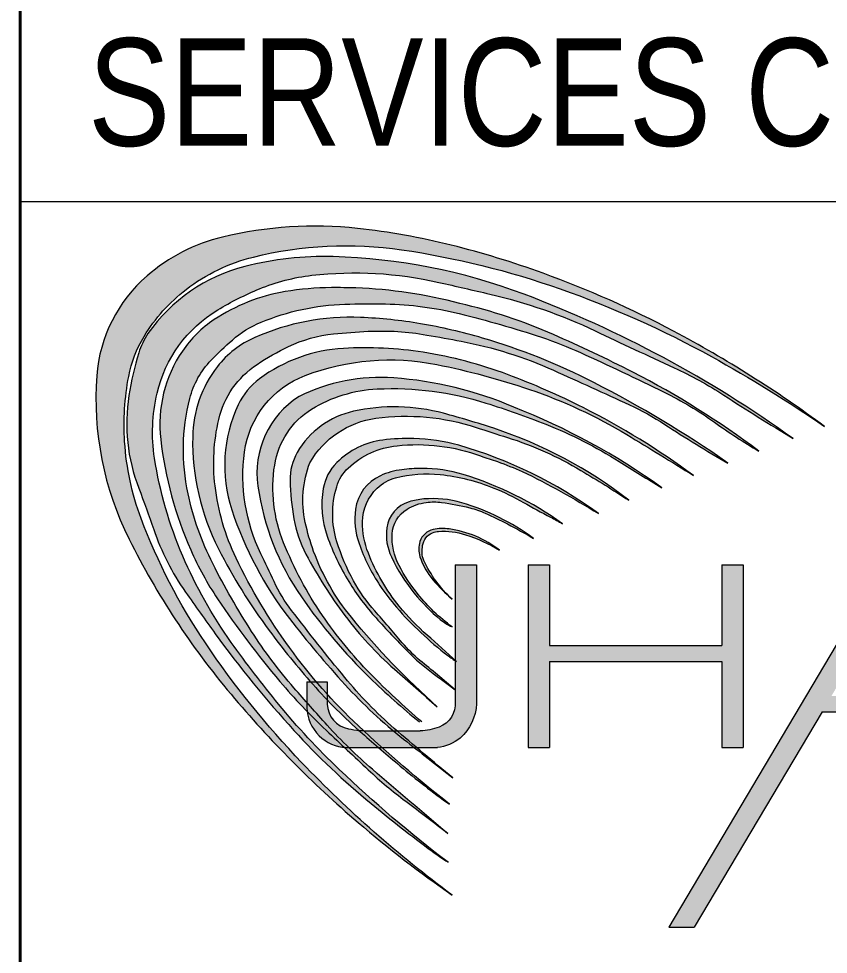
# Model space of a CAD drawing. Header units: millimetres. Extents: x 1112055 to 3390982, y -148532 to 766891.
# Drawn here: x 2939426 to 2943560, y 239120 to 243896 of the extents above; entities that cross this region are included whole.
import ezdxf

# ---------------------------------------------------------------- set-up
doc = ezdxf.new("R2010")
doc.units = ezdxf.units.MM
doc.layers.add('B TITLE BLOCK', color=250, linetype='Continuous', lineweight=0)
doc.layers.add('P_TITLE BLOCK TEXT', color=7, linetype='Continuous', lineweight=9)
doc.layers.add('FORMAT TEXT', color=7, linetype='Continuous')
doc.styles.add('SWINC', font='swissc.ttf')

msp = doc.modelspace()

# ---------------------------------------------------------------- hatches: boundary and pattern name
at = {"layer": 'P_TITLE BLOCK TEXT', "lineweight": 0}
h = msp.add_hatch(color=132, dxfattribs=at)
edge = h.paths.add_edge_path()
edge.add_arc((2939941.17889978, 236965.2376814213), 6038.818320566845, 53.40738024925654, 62.0681496514138)
edge.add_arc((2940314.009603541, 237668.4467933707), 5242.887551725973, 62.06814965141142, 70.03317482809514)
edge.add_arc((2940486.694353498, 238143.7503517843), 4737.186557550549, 70.03317482809733, 75.97859343030372)
edge.add_arc((2940770.707892898, 239281.0560891751), 3564.954485452876, 75.97859343029008, 83.79600611429903)
edge.add_arc((2940937.559080827, 240815.9508656365), 2021.017539290161, 83.79600611434186, 103.4628344697704)
edge.add_arc((2940679.860100497, 241892.4200052732), 914.1324625788377, 103.4628344698401, 130.8945988032183)
edge.add_arc((2940571.236145743, 242017.8428176737), 748.2106574476162, 130.8945988031948, 175.7468558291771)
edge.add_arc((2941419.264737492, 241954.7766136687), 1598.581069979638, 175.7468558291922, 206.5994891066153)
edge.add_arc((2943610.504294181, 243052.0432071935), 4049.198292656896, 206.5994891066217, 220.0351460704719)
edge.add_arc((2944809.621973461, 244059.4765081841), 5615.341665620888, 220.0351460704714, 229.4516176688144)
edge.add_arc((2945078.655440559, 244373.9361393214), 6029.182052779424, 229.451617668814, 235.2209120167647)
edge.add_arc((2945227.292103726, 244266.8222307654), 6028.771287277111, 223.7505103508512, 233.4797225032687, ccw=False)
edge.add_arc((2944213.480828865, 243296.2917632017), 4625.296068579205, 214.0067101927382, 223.7505103507844, ccw=False)
edge.add_arc((2942919.583268648, 242423.3263442136), 3064.45029813478, 200.618478927591, 214.0067101927416, ccw=False)
edge.add_arc((2941318.217276269, 241820.8229302089), 1353.490507432949, 183.5449206794399, 200.6184789276077, ccw=False)
edge.add_arc((2941314.06260214, 241820.5655498018), 1349.327868621514, 169.3544634026405, 183.544920679444, ccw=False)
edge.add_arc((2940586.700288238, 241957.2861233523), 609.2275707444999, 148.6346277784446, 169.3544634026292, ccw=False)
edge.add_arc((2940816.635671843, 241817.1236386409), 878.5151544794041, 127.55366604198929, 148.6346277784839, ccw=False)
edge.add_arc((2940848.876774834, 241775.1876036461), 931.4124110708826, 103.94398023849391, 127.5536660419587, ccw=False)
edge.add_arc((2941097.148250023, 240775.2611916263), 1961.699533587051, 81.67138494386262, 103.94398023849402, ccw=False)
edge.add_arc((2940752.785966217, 238422.9684743774), 4339.064968287168, 70.63499127281648, 81.6713849438512, ccw=False)
edge.add_arc((2940503.021715918, 237712.3395270203), 5092.308409381179, 61.11113101054468, 70.63499127282569, ccw=False)
edge.add_arc((2939641.167680787, 236150.3765077956), 6876.270530989688, 55.44823906343129, 61.11113101054468, ccw=False)
h = msp.add_hatch(color=132, dxfattribs=at)
edge = h.paths.add_edge_path()
edge.add_arc((2939906.056573201, 236926.983575479), 5945.71254425384, 54.2476176802851, 69.31180215863021)
edge.add_arc((2940947.979952734, 239686.0724679409), 2996.445542883737, 69.31180215862965, 88.41161020678683)
edge.add_arc((2940985.646941023, 241044.4333414764), 1637.562521882748, 88.41161020676745, 104.2991623419269)
edge.add_arc((2940794.119635727, 241795.8707943921), 862.1007534376408, 104.2991623419654, 145.1882889090278)
edge.add_arc((2940451.812800166, 242051.1312173149), 435.5625221702447, 147.0513518631074, 161.3344706506107)
edge.add_arc((2941621.207561549, 241712.8072194551), 1652.602466199241, 163.1975336048323, 170.9660011900473)
edge.add_arc((2940892.955570132, 241828.5940239866), 915.2032886066266, 170.9660011900564, 201.0952379920795)
edge.add_arc((2934824.190852044, 239487.4320860618), 5589.483054560221, 18.79786891564919, 21.095237992079774, ccw=False)
edge.add_arc((2941312.879601678, 241696.0926087394), 1264.80487299786, 198.7978689156399, 215.0918986736642)
edge.add_arc((2955753.283790694, 251841.928624192), 18913.12665141608, 215.091898673657, 215.8857887100312)
edge.add_arc((2944930.877453967, 244011.9031301917), 5555.215955733475, 215.8857887100293, 222.4444580678752)
edge.add_arc((2943641.246881957, 242832.4722563619), 3807.587792086563, 222.4444580678767, 230.6113169813288)
edge.add_arc((2946528.880161458, 246349.3505862029), 8358.066793659933, 230.6113169813333, 233.3279145232602)
edge.add_arc((2942447.881606022, 240868.7004156994), 1524.906799863212, 233.3279145232798, 237.0330179159947)
edge.add_arc((2945699.959340343, 244932.9778986025), 6724.300380922574, 226.3963206097441, 232.6248069097905, ccw=False)
edge.add_arc((2943629.5085398, 242759.0699283737), 3722.194056935993, 219.3977118789363, 226.3963206098, ccw=False)
edge.add_arc((2945234.84392288, 244077.5999168692), 5799.601822105465, 215.4741100902663, 219.3977118789326, ccw=False)
edge.add_arc((2942447.804038773, 242091.5231866854), 2377.30842530499, 203.2559197460705, 215.4741100902668, ccw=False)
edge.add_arc((2942164.416226934, 241969.7354887576), 2068.859247535005, 188.8184660672459, 203.2559197460735, ccw=False)
edge.add_arc((2940977.517733155, 241785.60217714), 867.7626190382475, 166.8091135261298, 188.8184660672526, ccw=False)
edge.add_arc((2940792.638194978, 241828.9342576077), 677.8728804167072, 121.10774220170279, 166.8091135260987, ccw=False)
edge.add_arc((2941260.15115235, 241054.1658950808), 1582.767559845583, 112.47187289562561, 121.1077422017342, ccw=False)
edge.add_arc((2941035.6148715, 241596.9980013322), 995.3297018820507, 96.52507807220599, 112.47187289556089, ccw=False)
edge.add_arc((2941141.632075458, 240670.1041026427), 1928.266970381582, 77.10621375623327, 96.52507807220991, ccw=False)
edge.add_arc((2916566.605389109, 133316.4036548735), 112058.8664260465, 76.96954675787379, 77.10621375622361, ccw=False)
edge.add_arc((2941238.670258926, 239924.3091088719), 2633.292220426026, 64.59019371594343, 76.96954675787202, ccw=False)
edge.add_arc((2958475.784991331, 276209.5594134882), 37538.05968573023, 244.5901937159459, 245.2703384407893)
edge.add_arc((2941917.225728742, 240257.7071441947), 2043.774107647713, 57.15566881065138, 65.27033844078812, ccw=False)
edge.add_arc((2952140.976975036, 256094.9393613855), 16806.77001837458, 237.1556688106471, 238.5822244072819)
h = msp.add_hatch(color=132, dxfattribs=at)
edge = h.paths.add_edge_path()
edge.add_arc((2940550.226173063, 238161.8910116776), 4414.172975186326, 53.01612924513907, 62.88470590878737)
edge.add_arc((2939139.410597743, 235406.729410485), 7509.543072012089, 62.88470590886816, 66.31099627690497)
edge.add_arc((2941061.593913398, 239787.8696076596), 2725.279479124655, 66.3109962769126, 76.91710299819529)
edge.add_arc((2941060.560374724, 240109.0436378001), 2413.801563220216, 75.16724703513732, 87.92433128887195)
edge.add_arc((2941045.250265107, 239686.6154943777), 2836.507058572818, 87.92433128887625, 90.4479325667398)
edge.add_arc((2941034.896314839, 241010.9790467756), 1512.10303291298, 90.44793256672983, 99.46315152081426)
edge.add_arc((2940939.176234953, 241585.2482680292), 929.9110781543411, 99.46315152082387, 123.6125298632264)
edge.add_arc((2940753.552819812, 241864.5014578674), 594.592727517248, 123.6125298633259, 145.7118384992391)
edge.add_arc((2940810.700973088, 241825.5349310611), 663.7613738361587, 145.7118384992236, 186.6728121483978)
edge.add_arc((2942118.387765422, 241978.5237750403), 1980.366984208918, 186.6728121483791, 203.6550427976627)
edge.add_arc((2941758.488442191, 241820.8757129424), 1587.454227547668, 203.6550427976923, 213.9289290409051)
edge.add_arc((2944492.884824113, 243660.3185358761), 4882.97747466837, 213.9289290409092, 220.1424188926599)
edge.add_arc((2943012.601065005, 242411.9296523414), 2946.559438195988, 220.1424188926513, 226.8152722522562)
edge.add_arc((2708373.802914298, -7586.516729728261), 339915.787271188, 46.765628140033584, 46.81527225225312, ccw=False)
edge.add_arc((2942687.96676212, 241632.9497322766), 2156.529415370682, 226.7656281400099, 233.4091527490855)
edge.add_arc((2936309.876103647, 233041.9766050892), 8543.230381919586, 51.600048978642576, 53.40915274908298, ccw=False)
edge.add_arc((2968091.162682761, 271221.8487808537), 41136.21919746596, 229.2381174641753, 229.9402789040417, ccw=False)
edge.add_arc((2942983.557203481, 242095.2556937645), 2681.69699572938, 222.3327286225281, 229.2381174643252, ccw=False)
edge.add_arc((2948886.717707694, 247472.8856214067), 10667.07160040828, 220.9611253449949, 222.3327286225244, ccw=False)
edge.add_arc((2942736.966693691, 242134.3098821298), 2523.372903979711, 212.7878394635985, 220.9611253449951, ccw=False)
edge.add_arc((2943853.697691442, 242853.6584903751), 3851.736762852996, 206.850766810503, 212.7878394635868, ccw=False)
edge.add_arc((2941736.73295218, 241781.9472487515), 1478.95259804265, 192.1376993457818, 206.8507668105013, ccw=False)
edge.add_arc((2941330.736505351, 241694.6296987523), 1063.672608912394, 165.7026492173347, 192.1376993458031, ccw=False)
edge.add_arc((2940722.025553647, 241849.7582011093), 435.505533238029, 135.9985851138248, 165.7026492173167, ccw=False)
edge.add_arc((2941700.499958603, 240904.8097546579), 1795.777464733103, 131.2171625217524, 135.9985851138139, ccw=False)
edge.add_arc((2940863.984974044, 241859.7757962829), 526.2431169903215, 112.38740906023759, 131.2171625217943, ccw=False)
edge.add_arc((2941131.804257972, 241209.5920012103), 1229.425978161584, 91.89429604947628, 112.3874090602394, ccw=False)
edge.add_arc((2941220.829332191, 238517.878431607), 3922.61134212108, 88.85882096967981, 91.89429604946503, ccw=False)
edge.add_arc((2941264.59213631, 240714.8101436114), 1725.243796574891, 76.2436254144655, 88.85882096968021, ccw=False)
edge.add_arc((2940385.610817505, 237124.4402101264), 5421.64264113429, 71.62296314053287, 76.2436254144809, ccw=False)
edge.add_arc((2941455.827928782, 240345.9417152034), 2027.023868355074, 65.54379506612702, 71.6229631405576, ccw=False)
edge.add_arc((2935741.904560049, 227782.4414926968), 15828.85193946669, 63.836610020779176, 65.5437950661219, ccw=False)
edge.add_arc((2941909.753105083, 240337.4091475894), 1840.658042824831, 54.4964708751898, 63.836610020787816, ccw=False)
edge.add_arc((2944841.063892398, 244446.4199282782), 3206.772246694612, 234.4964708751697, 239.3390621587293)
h = msp.add_hatch(color=132, dxfattribs=at)
edge = h.paths.add_edge_path()
edge.add_arc((2939564.806809274, 236601.0774185069), 6115.091413447024, 55.28720005186749, 62.77266649209182)
edge.add_arc((2940888.021517769, 239172.7563471691), 3222.959038038507, 62.77266649213836, 73.66009049672854)
edge.add_arc((2941006.34945526, 239576.3625149227), 2802.364887536428, 73.66009049673579, 80.30206210326111)
edge.add_arc((2941076.502655266, 239986.8645962512), 2385.911492487743, 80.30206210323966, 87.71879765213814)
edge.add_arc((2941122.909013443, 241151.8131454069), 1220.038998489239, 87.71879765216582, 113.7335407099702)
edge.add_arc((2940830.704094479, 241816.41717988), 494.0347028317402, 113.7335407100065, 142.1411216385891)
edge.add_arc((2940914.119571771, 241751.5760985494), 599.6874722359335, 142.1411216386342, 179.0839824051898)
edge.add_arc((2941532.851432261, 241741.683265791), 1218.498415354188, 179.0839824051938, 206.9126001334979)
edge.add_arc((2943018.372275739, 242495.7418196895), 2884.444536672008, 206.9126001335145, 216.6660081225268)
edge.add_arc((2944133.011410796, 243325.5399983771), 4274.043550310446, 216.6660081225266, 221.417553327227)
edge.add_arc((2942964.210577318, 242294.4668866958), 2715.452151023366, 221.4175533272258, 228.8969356126037)
edge.add_arc((2951427.968977047, 251995.6078531526), 15589.74212367209, 228.8969356125969, 229.8411236474203)
edge.add_arc((2943846.594332524, 243011.1902182832), 3834.020038729528, 229.8411236474263, 234.6107852575567)
edge.add_arc((2945864.68253965, 245283.9473879345), 6863.476180973379, 226.7327607072952, 231.8632390979756, ccw=False)
edge.add_arc((2943111.105143688, 242358.5725859156), 2846.013523038951, 216.0121058594848, 226.7327607073664, ccw=False)
edge.add_arc((2943193.160849029, 242418.2160386335), 2947.455527311834, 205.6454571080753, 216.0121058594758, ccw=False)
edge.add_arc((2941592.10025178, 241649.5539020834), 1171.438490161112, 186.8155097429088, 205.645457108099, ccw=False)
edge.add_arc((2941401.022087714, 241626.7167492222), 979.0004473171089, 166.8301474618917, 186.8155097428876, ccw=False)
edge.add_arc((2940900.086973419, 241743.9319754096), 464.5343182366519, 123.5863709554603, 166.8301474618821, ccw=False)
edge.add_arc((2941372.56621264, 241032.4264247926), 1318.628446548626, 115.55857844038471, 123.58637095542119, ccw=False)
edge.add_arc((2941105.728930605, 241590.3936185242), 700.1387341347156, 95.85490133410082, 115.5585784404, ccw=False)
edge.add_arc((2941363.93968256, 239072.3571821301), 3231.379593368979, 92.71483869403693, 95.85490133412202, ccw=False)
edge.add_arc((2941275.388341108, 240939.8053622365), 1361.833112148122, 80.06109503446191, 92.71483869400879, ccw=False)
edge.add_arc((2939235.601407059, 229299.0279767207), 13179.97293512776, 79.28571113577169, 80.06109503447527, ccw=False)
edge.add_arc((2941295.135187993, 240183.9224998592), 2101.949276794022, 65.80530353127068, 79.28571113577902, ccw=False)
edge.add_arc((2924886.926286004, 203664.9615013122), 42137.73116980973, 65.22654519456472, 65.80530353127011, ccw=False)
edge.add_arc((2941953.665226783, 240645.7554617136), 1408.715713820771, 56.830568463177826, 65.22654519455148, ccw=False)
edge.add_arc((2946111.909488492, 247007.6241245888), 6191.571663886253, 236.8305684631822, 240.330725506728)
h = msp.add_hatch(color=132, dxfattribs=at)
edge = h.paths.add_edge_path()
edge.add_arc((2940567.072018815, 238454.9607401803), 3869.492984916851, 53.45077465836719, 63.24895756192475)
edge.add_arc((2940567.072018665, 238454.9607399035), 3869.49298524187, 63.2489575619261, 69.50129580793795)
edge.add_arc((2941145.30869093, 240001.6316070075), 2218.266646925709, 69.50129580792726, 81.02466550397372)
edge.add_arc((2941193.152606703, 240304.5501419751), 1911.593076024197, 81.02466550397422, 93.2335313960914)
edge.add_arc((2941130.249782905, 241417.9579788692), 796.4097832292291, 93.2335313960758, 126.5489646332127)
edge.add_arc((2940865.728094372, 241774.8003417352), 352.2159115420988, 126.5489646331633, 154.7327908248728)
edge.add_arc((2941202.902877032, 241615.6545734532), 725.062005304673, 154.7327908248382, 198.2173147103059)
edge.add_arc((2942276.467117023, 241968.9840717536), 1855.275220481804, 198.2173147102916, 217.7196306197692)
edge.add_arc((2945117.476801701, 244166.321136524), 5446.8801827076, 217.7196306197803, 222.362929059176)
edge.add_arc((2942939.01906082, 242179.699048739), 2498.601795490842, 222.3629290591737, 231.7364027694798)
edge.add_arc((3002976.958898253, 318300.299752055), 99446.526329008, 231.736402769479, 231.9209567121596)
edge.add_arc((2952681.942892799, 253386.9567976595), 17335.6562169401, 229.1543371190406, 230.450308938883, ccw=False)
edge.add_arc((2942722.011212244, 241866.8391121576), 2106.954677765277, 219.2765559648456, 229.154337119022, ccw=False)
edge.add_arc((2952481.290586078, 249848.0505057065), 14714.22516764535, 217.5748957151374, 219.2765559648441, ccw=False)
edge.add_arc((2941426.114793493, 241342.1329725909), 765.4780954196185, 204.6714784584438, 217.5748957151642, ccw=False)
edge.add_arc((2934584.716259092, 238199.5663585608), 6763.164466838911, 24.67147845843844, 26.00574068750213)
edge.add_arc((2941479.745571538, 241563.352074141), 908.6334684562382, 172.4000021791171, 206.0057406875507, ccw=False)
edge.add_arc((2941062.10459638, 241619.0772615859), 487.2912314897691, 110.8295050099652, 172.4000021790985, ccw=False)
edge.add_arc((2941321.740957073, 240936.6385619935), 1217.451226621792, 78.67766828733892, 110.82950500993431, ccw=False)
edge.add_arc((2940816.121595987, 238411.3835975208), 3792.827621238118, 71.27996263670212, 78.67766828736171, ccw=False)
edge.add_arc((2941213.653844293, 239584.4909575265), 2554.194194212751, 58.949448242058224, 71.27996263670929, ccw=False)
edge.add_arc((2931386.603548851, 223262.1705885184), 21606.46596786524, 57.89011606814921, 58.949448242060384, ccw=False)
h = msp.add_hatch(color=132, dxfattribs=at)
edge = h.paths.add_edge_path()
edge.add_line((2941472.311211355, 240305.913191251), (2941484.220730496, 240305.913191251))
edge.add_arc((2944271.841768227, 243543.0989744024), 4272.025613768601, 224.4152357702997, 229.2674421493888, ccw=False)
edge.add_arc((2942781.966799157, 242083.3293042017), 2186.203254721061, 214.3545270102498, 224.4152357703427, ccw=False)
edge.add_arc((2942578.262357805, 241944.0873006614), 1939.456755309875, 201.8986111304287, 214.3545270102007, ccw=False)
edge.add_arc((2941479.018663336, 241502.2251205787), 754.7294086141636, 171.2118722929999, 201.8986111306242, ccw=False)
edge.add_arc((2941136.485605404, 241555.1793644316), 408.1272624547443, 121.7041869898672, 171.2118722928179, ccw=False)
edge.add_arc((2941289.365822579, 241307.6856536998), 699.0318819729586, 92.64938196632738, 121.70418698979799, ccw=False)
edge.add_arc((2941331.188277686, 240403.8740915571), 1603.810560772421, 72.56091565514868, 92.64938196649479, ccw=False)
edge.add_arc((2940494.702352225, 237741.0112407845), 4394.965745548189, 68.33645517903068, 72.56091565516522, ccw=False)
edge.add_arc((2941268.259838951, 239688.4812806321), 2299.487103006025, 57.8511842606743, 68.33645517893439, ccw=False)
edge.add_arc((2949593.24817824, 252934.5661828783), 13345.45444649002, 237.8511842608811, 238.9481287370366)
edge.add_arc((2940674.09187548, 238667.0888563027), 3489.515379781485, 54.31799968908267, 68.47983176014873)
edge.add_arc((2941203.01655945, 240156.0605069005), 1911.084587936116, 66.85630585585459, 85.85399925657705)
edge.add_arc((2941273.230899335, 241124.6954538061), 939.9081292473481, 85.85399925656839, 116.2518230928242)
edge.add_arc((2941108.747083353, 241575.368688121), 465.8552116960024, 122.6386322867573, 188.098723482117)
edge.add_arc((2941952.032741153, 241695.3668416366), 1317.635850993865, 188.0987234821896, 214.7424679282348)
edge.add_arc((2943188.406811496, 242552.8293224456), 2822.249671154209, 214.7424679281981, 225.7640883251236)
edge.add_arc((2943842.046736578, 243224.139642146), 3759.214290018042, 225.7640883252606, 230.9217965040534)
h = msp.add_hatch(color=132, dxfattribs=at)
edge = h.paths.add_edge_path()
edge.add_arc((2941138.960266687, 239636.9467465269), 2282.205641918419, 52.08510123108974, 71.80500871354687)
edge.add_arc((2940327.298782625, 237167.5367845607), 4881.586322960243, 71.80500871358544, 74.93710661869103)
edge.add_arc((2941344.255440074, 240946.2741826065), 968.3961708541735, 74.93710661871833, 102.4675891183596)
edge.add_arc((2941230.350901135, 241461.4432948626), 440.7850847153088, 102.4675891185658, 150.0258364487049)
edge.add_arc((2941085.795515431, 241544.8154956567), 273.9103310742564, 150.0258364487397, 181.2845138723808)
edge.add_arc((2942144.57092179, 241568.5561552177), 1332.951869468089, 181.2845138723716, 189.7474603923822)
edge.add_arc((2941421.867489015, 241444.4059722263), 599.6623497884266, 189.7474603924182, 208.0002640887293)
edge.add_arc((2943023.119200972, 242295.816077063), 2413.196526931497, 208.0002640887394, 216.8454368057416)
edge.add_arc((2942541.912012839, 241935.2315801562), 1811.880023462418, 216.8454368057612, 228.6207560839309)
edge.add_arc((2980025.108580247, 284482.6341289403), 58515.24402032363, 228.6207560839333, 228.9060257595737)
edge.add_arc((2944295.955801557, 243449.7072448604), 4107.103965589062, 219.4514480692673, 228.2904279772971, ccw=False)
edge.add_arc((2942012.109411813, 241570.2977117971), 1149.379413687675, 200.0239070842875, 219.4514480692674, ccw=False)
edge.add_arc((2942007.526775684, 241568.6276028825), 1144.501933024352, 192.3194102271632, 200.0239070842779, ccw=False)
edge.add_arc((2941405.232654964, 241437.0924910521), 528.0121167957358, 158.6643999725142, 192.3194102271416, ccw=False)
edge.add_arc((2941311.705466344, 241401.8621616469), 458.6101314097943, 97.73922979287909, 150.2835099229018, ccw=False)
edge.add_arc((2941404.037872224, 240722.460715379), 1144.256978084755, 71.77680479684818, 97.73922979254507, ccw=False)
edge.add_arc((2945560.140696178, 253346.0931923721), 12145.93818968777, 251.7768047968466, 252.5678241103893)
edge.add_arc((2941393.97509065, 240077.9585436416), 1760.906632537805, 59.16484183461091, 72.5678241104132, ccw=False)
edge.add_arc((2938411.348674645, 235081.5295580958), 7579.872429387149, 56.984581297396005, 59.1648418346054, ccw=False)
h = msp.add_hatch(color=132, dxfattribs=at)
edge = h.paths.add_edge_path()
edge.add_arc((2941052.872046034, 239547.7764408906), 2257.333312194567, 53.79917193803367, 74.05763102097484)
edge.add_arc((2941423.931925415, 240846.7458065316), 906.405169404246, 74.05763102096061, 88.70665562104325)
edge.add_arc((2941419.873678212, 240666.9940354223), 1086.202746096438, 88.7066556210017, 97.13749609269026)
edge.add_arc((2941334.999698514, 241344.7863325888), 403.117106866123, 97.13749609277887, 135.0369673459108)
edge.add_arc((2941224.69058843, 241454.9531911559), 247.217021892065, 135.0369673458476, 170.1898613316003)
edge.add_arc((2941457.417676813, 241414.7118310863), 483.3975984188643, 170.189861331617, 199.4159961850984)
edge.add_arc((2942150.730987757, 241659.083578688), 1218.517247294408, 199.4159961850982, 211.5021791769279)
edge.add_arc((2942183.858049156, 241679.3856011542), 1257.370488004856, 211.5021791769041, 222.0730402201933)
edge.add_arc((2945132.023360807, 244340.7386492264), 5229.080290003461, 222.0730402201982, 224.6311614513885)
edge.add_arc((2942205.579436195, 241451.731897754), 1116.85047467536, 224.6311614513955, 233.5458073493833)
edge.add_arc((2975971.764093551, 287160.4931145223), 57945.06598676097, 233.5458073493828, 233.683967900971)
edge.add_arc((2922477.153291523, 217678.7257586113), 29786.49175991069, 49.92232914479878, 50.37208949815131)
edge.add_arc((2941921.740539835, 241159.8954014135), 700.510405798529, 219.9746739940177, 230.3720894981636, ccw=False)
edge.add_arc((2936064.793037098, 236249.7429918559), 6942.357559492284, 39.97467399401768, 41.74776493043264)
edge.add_arc((2941864.068619074, 241425.3879185382), 830.601830774161, 208.7369917656637, 221.747764930419, ccw=False)
edge.add_arc((2942089.545666196, 241549.0222715468), 1087.750332661944, 197.3262203634013, 208.7369917656527, ccw=False)
edge.add_arc((2941509.474408221, 241368.0589410409), 480.1070233759743, 163.1950476221341, 197.3262203633355, ccw=False)
edge.add_arc((2941257.613061956, 241444.1241194521), 217.0099897446691, 133.2193021889104, 163.1950476221215, ccw=False)
edge.add_arc((2941402.768859925, 241289.6532118123), 428.9804286904618, 96.02578422550772, 133.2193021889977, ccw=False)
edge.add_arc((2941457.818078413, 240768.152541268), 953.3785273152646, 69.94961683805201, 96.02578422542211, ccw=False)
edge.add_arc((2942233.874254003, 242894.5296049356), 1310.190027996884, 249.9496168381207, 253.9176478194711)
edge.add_arc((2940530.150953992, 238140.1386958877), 3743.799098109684, 66.92861449591959, 69.01444899371432, ccw=False)
edge.add_arc((2940082.169803916, 237664.7420722487), 4362.576241277921, 58.122120913410924, 63.96105235790202, ccw=False)
h = msp.add_hatch(color=132, dxfattribs=at)
edge = h.paths.add_edge_path()
edge.add_arc((2941177.176634949, 239883.7600943993), 1763.177941954937, 54.4041538080154, 72.89465886731338)
edge.add_arc((2941488.387900131, 240895.0326772825), 705.1020049509874, 72.89465886732431, 90.33272499459642)
edge.add_arc((2941489.34509179, 240730.2045871759), 869.9328743553107, 90.33272499458998, 97.06888331376051)
edge.add_arc((2941428.717607233, 241219.1157767994), 377.2769668134562, 97.06888331377132, 114.3860548473256)
edge.add_arc((2941363.591096353, 241362.7793065963), 219.5408827670413, 114.3860548471842, 172.3731700212548)
edge.add_arc((2941519.888977644, 241341.8502191881), 377.2337944523421, 172.3731700214184, 199.342893567236)
edge.add_arc((2942078.437485921, 241537.9206768401), 969.1966821898288, 199.3428935671747, 213.5415274181741)
edge.add_arc((2942163.043528174, 241594.0084231164), 1070.70538955182, 213.5415274181714, 220.9844170734612)
edge.add_arc((2942718.958542507, 242076.9925898361), 1807.125927339986, 220.9844170734592, 232.4085544282522)
edge.add_arc((2941875.251158734, 240981.0777853744), 424.0599823786922, 232.4085544282253, 239.7843643084451)
edge.add_arc((2936073.517050999, 234524.2939557335), 8265.686448260483, 47.4613780496294, 48.86303749327236)
edge.add_arc((2942285.55589768, 241636.0210778548), 1177.093295662573, 218.9083538298748, 228.8630374935119, ccw=False)
edge.add_arc((2942188.142472132, 241557.3948991512), 1051.907627726345, 201.7874292417015, 218.9083538298423, ccw=False)
edge.add_arc((2941597.879976097, 241321.4569532303), 416.2374864148537, 179.134063096718, 201.787429241731, ccw=False)
edge.add_arc((2941423.482407412, 241324.0929028782), 241.8199982058296, 133.6215333948972, 179.1340630967536, ccw=False)
edge.add_arc((2941406.553139611, 241341.8570120959), 217.2809744967875, 104.9504250510299, 133.6215333946886, ccw=False)
edge.add_arc((2941510.571339741, 240952.3078931354), 620.4785712604926, 83.71208113014882, 104.9504250510686, ccw=False)
edge.add_arc((2941466.170983529, 240549.3555348765), 1025.869733796266, 67.91761218114527, 83.71208113018918, ccw=False)
edge.add_arc((2941369.196916686, 240310.3264504272), 1283.821033169663, 60.42829054111451, 67.91761218113021, ccw=False)
edge.add_arc((2944184.444481621, 245271.7608334061), 4420.690338397717, 240.4282905411139, 242.4768509611846)
edge.add_arc((2941371.423773963, 239873.3247479796), 1666.689859181682, 60.05197218628581, 62.476850961183175, ccw=False)
h = msp.add_hatch(color=132, dxfattribs=at)
edge = h.paths.add_edge_path()
edge.add_arc((2941347.617329368, 240277.9756734546), 1196.3833128209, 53.77482452010748, 73.46652142467188)
edge.add_arc((2941541.34142487, 240930.5767418529), 515.6357974610971, 73.46652142482195, 95.26531184418198)
edge.add_arc((2941529.569503447, 241058.3149811969), 387.3562748300646, 95.26531184426408, 106.5237001269409)
edge.add_arc((2941465.142778613, 241275.4860423349), 160.8301777394883, 106.5237001273172, 172.3154988673911)
edge.add_arc((2941567.20458401, 241261.7148568608), 263.8168645833206, 172.3154988673576, 205.499647587483)
edge.add_arc((2942170.723309809, 241549.5739659779), 932.4705261224874, 205.4996475874633, 218.9425185811838)
edge.add_arc((2942170.723309659, 241549.5739658714), 932.4705259431972, 218.9425185811881, 230.5936621253486)
edge.add_arc((2941753.215551328, 241041.40631902), 274.7874065172925, 230.5936621254733, 245.3563809870463)
edge.add_arc((2942184.940192736, 241537.0284038259), 924.1435081155448, 218.85479930561, 233.7616415748838, ccw=False)
edge.add_arc((2942184.940192821, 241537.02840389), 924.1435082326882, 207.9136490482018, 218.8547993056851, ccw=False)
edge.add_arc((2941640.919721201, 241248.8184419831), 308.4948619265621, 177.041810907339, 207.9136490482348, ccw=False)
edge.add_arc((2941491.234771413, 241256.5535711683), 158.6101848865218, 121.2866366246383, 177.0418109073273, ccw=False)
edge.add_arc((2941539.690425567, 241176.8161316397), 251.9161851309566, 97.41777900965172, 121.28663662448119, ccw=False)
edge.add_arc((2941546.334774563, 241125.7814717159), 303.3815510211779, 82.5822209903784, 97.4177790096216, ccw=False)
edge.add_arc((2941429.470715487, 240228.1589179384), 1208.579572086544, 75.64489222989619, 82.58222099040881, ccw=False)
edge.add_arc((2941603.077701317, 240906.5195942104), 508.3563272331585, 66.15815399286959, 75.64489222992421, ccw=False)
edge.add_arc((2941052.869795389, 239661.4947912113), 1869.537982938167, 62.28636535536219, 66.15815399288363, ccw=False)
edge.add_arc((2940399.668053032, 238418.0478649653), 3274.113639368478, 59.63748441653422, 62.286365355359294, ccw=False)
h = msp.add_hatch(color=132, dxfattribs=at)
edge = h.paths.add_edge_path()
edge.add_arc((2941546.419854664, 240747.7858724396), 548.9571071027008, 52.43887609293989, 81.89911070126593)
edge.add_arc((2941591.492940327, 241064.4506451538), 229.1006372181981, 81.89911070129789, 102.2464079621326)
edge.add_arc((2941562.412647884, 241198.4268596072), 92.00472389502093, 102.2464079620441, 161.9990718889862)
edge.add_arc((2941594.280590049, 241188.0717668105), 125.5128376080606, 161.9990718890898, 198.0009281112159)
edge.add_arc((2941801.997274353, 241255.5667287352), 343.9202340649691, 198.0009281109593, 220.671653157505)
edge.add_arc((2942280.832852243, 241667.0183066312), 975.2489215212072, 220.6716531574745, 228.8148331923988)
edge.add_arc((2942069.399082216, 241397.9416056712), 633.7751892053882, 204.9513687923108, 227.181591567107, ccw=False)
edge.add_arc((2941580.088755525, 241170.2778745444), 94.09438514802316, 180.8823689892978, 204.9513687920958, ccw=False)
edge.add_arc((2941727.262674368, 241172.5445680154), 241.2857581346001, 171.9576228936636, 180.8823689892917, ccw=False)
edge.add_arc((2941571.039267326, 241194.6181765035), 83.51061087160174, 112.30779703237991, 171.9576228936987, ccw=False)
edge.add_arc((2941575.9718547, 241182.5959460645), 96.50539608950139, 93.65673225907648, 112.3077970324041, ccw=False)
edge.add_arc((2941593.684488396, 240905.4411575921), 374.2256045122943, 72.2864765172024, 93.65673225903879, ccw=False)
edge.add_arc((2941461.115000119, 240490.3843102329), 809.9397949574302, 58.768360754466585, 72.28647651717301, ccw=False)
for color, points in [(256, [(2941654.330283463, 240384.9059956895), (2941654.330283463, 241107.4827568072), (2941763.542616844, 241107.4827568072), (2941763.542616844, 240399.1556500876, -0.1971644618703633), (2941680.752232439, 240223.3692053329, -0.1370125281294121), (2941563.931592874, 240175.0619196579), (2941097.819277721, 240175.0619196579, -0.1806806632645672), (2940960.368290549, 240235.7293321144, -0.1938255351077862), (2940896.77565527, 240380.1702463569), (2940896.77565527, 240510.4451235071), (2941000.896222951, 240510.4451235071), (2941000.896222951, 240396.7246667905, 0.3491660753473304), (2941110.401980104, 240270.966218047, 0.0418260561423153), (2941222.010032404, 240259.8915446355), (2941476.408455402, 240259.8915446355, 0.0753803811725278), (2941573.044990488, 240279.8193252395, 0.2867859399539136)]), (7, [(2943124.676878212, 241107.4827568072), (2943015.46454483, 241107.4827568072), (2943015.46454483, 240696.3813162521), (2942136.456633285, 240696.3813162521), (2942136.456633285, 241107.4827568072), (2942027.244299903, 241107.4827568072), (2942027.244299903, 240175.0619196579), (2942136.456633285, 240175.0619196579), (2942136.456633285, 240615.0943302596), (2943015.46454483, 240615.0943302596), (2943015.46454483, 240175.0619196579), (2943124.676878212, 240175.0619196579)])]:
    msp.add_hatch(color=color, dxfattribs=at).paths.add_polyline_path(points)
h = msp.add_hatch(color=7, dxfattribs=at)
h.paths.add_polyline_path([(2944000.156800217, 241107.4827568072), (2943843.34767661, 241107.4827568072), (2942745.919640523, 239258.1170049602), (2942875.313318563, 239258.1170049602), (2943527.81119964, 240357.6945579107), (2944315.693277187, 240357.6945579107), (2944968.191158264, 239258.1170049602), (2945097.584836305, 239258.1170049602)])
h.paths.add_polyline_path([(2943921.752238404, 241021.5568262053), (2944267.456946814, 240438.9815438819), (2943576.047530015, 240438.9815438819)], flags=16)

# ---------------------------------------------------------------- linework, layer by layer
at = {"layer": 'B TITLE BLOCK', "color": 250, "lineweight": 0}
for p, q in [((2939434.029209848, 283154.3553428253), (2939434.029209848, 209167.2573592544)), ((2957736.665540068, 242960.2042595711), (2939434.029209847, 242960.2042595711))]:
    msp.add_line(p, q, dxfattribs=at)
at = {"layer": 'B TITLE BLOCK', "color": 250, "lineweight": 0, "const_width": 15.26111845840563}
msp.add_lwpolyline([(2957736.665540068, 209167.2573592545), (2939434.029209847, 209167.2573592545), (2939434.029209847, 244076.9966641988), (2957736.665540068, 244076.9966641988)], close=True, dxfattribs=at)
at = {"layer": 'P_TITLE BLOCK TEXT', "color": 132, "lineweight": 0}
for points in [[(2943541.048089996, 241813.770296783, 0.0378077344590599), (2942769.888345936, 242300.5661228641, 0.0347679777517854), (2942104.329844955, 242596.1869765772, 0.0259476034711019), (2941634.440736697, 242739.793728521, 0.0341231325262742), (2941155.967726374, 242825.1321809117, 0.0860239859578199), (2940467.036738376, 242781.4331523337, 0.1202685463825944), (2940081.405405705, 242583.4266169906, 0.1982422965544351), (2939825.085973058, 242073.3325257592, 0.1354391661309318), (2939989.880318451, 241239.0101574145, 0.0586913647724932), (2940510.235606491, 240447.3664753605, 0.0411102443579723), (2941159.144919654, 239792.6182610223, 0.0251786142158179), (2941639.5266519, 239421.8225097218, -0.0424772162099488), (2940872.362124779, 240097.8093844454, -0.0425409834133469), (2940379.239540084, 240709.4099604578, -0.058483720823887), (2940051.423233912, 241344.200010156, -0.0746355753155785), (2939967.316498645, 241737.1351610516, -0.0619967981424928), (2939987.95823013, 242069.8302516816, -0.0906544603941746), (2940066.501869731, 242274.3852219555, -0.0922433481412321), (2940281.176946595, 242513.5953395846, -0.1033826611895562), (2940624.431444759, 242679.1529643098, -0.09748963543525802), (2941381.3011706, 242716.2717989768, -0.0481926094262887), (2942191.554961336, 242516.552304939, -0.041579616785334), (2942963.178519465, 242170.9529256363, -0.0247140572276785), (2943541.048089996, 241813.770296783, 0.3374903865144703)], [(2943380.037772421, 241752.2247390099, 0.0658247287167134), (2942006.570668746, 242489.2976796412, 0.0835321098018171), (2941031.038668913, 242681.3666339785, 0.0694337833072887), (2940581.193814093, 242631.2630995786, 0.1803299053549353), (2940086.306864575, 242288.0280762492, 0.0624026744664062), (2940039.159561927, 242190.5299823162, 0.0339093221289556), (2939989.105067247, 241972.2997230358, 0.1322262159305749), (2940039.08604671, 241499.1947275968, -0.0100244993983427), (2940115.537844709, 241288.5339211806, 0.0712161484653518), (2940277.97703043, 240968.9694865461, 0.0034640126136177), (2940430.113395059, 240755.594299488, 0.0286254085562181), (2940831.506386595, 240262.8257547792, 0.0356497353499514), (2941225.03592501, 239889.7440314116, 0.0118539480662082), (2941537.154731046, 239645.6234322398, 0.0161679718986353), (2941618.094966158, 239589.3275691284, -0.0271835911207152), (2941062.437679134, 240063.7265747722, -0.0305466870762123), (2940753.149876599, 240396.5946505818, -0.0171216152086295), (2940511.776752407, 240711.8878379589, -0.0533624770165587), (2940263.650922929, 241152.8696214198, -0.0630787383131954), (2940120.012915426, 241652.5704119046, -0.0963302348745512), (2940132.650846616, 241983.6221433522, -0.2020957094585242), (2940442.415829617, 242409.3271734829, -0.0376989324376342), (2940655.170154797, 242516.7496161477, -0.0696935291840665), (2940922.50751098, 242585.8801684416, -0.08493413319410499), (2941571.9140542, 242549.7505927496, -0.0005963223456894), (2941832.395783818, 242489.7950120157, -0.0540677109372014), (2942368.588919191, 242302.8615550587, 0.0029676999220204), (2942772.212762888, 242114.0502629526, -0.0354217290813857), (2943025.683815712, 241974.7782762485, 0.0062246034213168), (2943380.037772421, 241752.2247390099, 0.2812547078595315)], [(2943205.749273108, 241687.9539890024, 0.043086421605769), (2942562.129044417, 242090.9074141917, 0.0149511259026391), (2942156.534993359, 242283.5162714986, 0.0463109359686594), (2941678.489707847, 242442.4105883434, 0.0557208411864009), (2941147.986648942, 242521.261420899, 0.0110117328820507), (2941023.074967804, 242523.0358704, 0.039356614906263), (2940786.286518808, 242502.5046923669, 0.1057632666975337), (2940424.40193234, 242359.6784008848, 0.0967263996622754), (2940262.291560054, 242199.4684506934, 0.1806536101083485), (2940151.435985147, 241748.4062264, 0.0742348756008501), (2940304.415769614, 241183.9427593274, 0.0448583382406841), (2940441.329141281, 240934.8157259169, 0.0271181085348288), (2940760.120454206, 240512.3129487185, 0.0291240456547083), (2940996.114939041, 240263.4426901902, -0.000216613306503), (2941210.777986145, 240061.7933302823, 0.0289959667696879), (2941402.466864956, 239901.4448568005, -0.0078938682839309), (2941616.478968388, 239737.2548961219, -0.0030637668376843), (2941232.632050133, 240064.0590306507, -0.0301395640770061), (2941001.121992484, 240289.3073525657, -0.0059848197593682), (2940831.430198106, 240480.1208129616, -0.0356778139557991), (2940615.613630687, 240767.8282706053, -0.0259111629145397), (2940417.232195392, 241113.9513354893, -0.064286207524478), (2940290.842190431, 241470.9798994175, -0.1158589328579628), (2940300.008867532, 241957.308124949, -0.1303390755169017), (2940408.756561172, 242152.293501244, -0.0208659192464267), (2940517.235590159, 242255.6251148036, -0.0823456686396722), (2940663.556234153, 242346.3558394552, -0.0896571554847293), (2941091.164745968, 242438.3461124223, -0.0132455331616544), (2941298.952116936, 242439.7117492933, -0.0550998340812782), (2941674.844690571, 242390.5663905992, -0.0201641747863743), (2942094.885146711, 242269.5923162929, -0.0265315974663756), (2942295.010897213, 242191.0969142024, -0.0074491377742839), (2942721.358957506, 241989.4739075003, -0.040776622862886), (2942978.720969374, 241835.8515841703, 0.0211329357104282), (2943205.749273108, 241687.9539890024, 0.0357585835746127)], [(2943047.126194578, 241627.785555404, 0.0326731279666143), (2942362.596762078, 242038.6057517368, 0.0475411173020524), (2941794.753328194, 242265.5386519645, 0.028989184821796), (2941478.418759606, 242338.680298014, 0.032372915663399), (2941171.471413709, 242370.8852725183, 0.1140007725764905), (2940631.863163143, 242268.6699539206, 0.1245901757297047), (2940440.651464817, 242119.6155203943, 0.1626044224819583), (2940314.508738239, 241761.1632073871, 0.1220255604088077), (2940446.318818401, 241190.1533325616, 0.0425829814271896), (2940704.672617137, 240773.2975753295, 0.020735498146104), (2940927.870110649, 240498.0822151285, 0.0326465525161286), (2941179.030112917, 240248.2970271789, 0.004119820799626), (2941373.999106288, 240081.0054963701, 0.0208145799941925), (2941626.207034298, 239885.5558981241, -0.022389675201528), (2941160.441460457, 240286.2057824357, -0.0468118300396772), (2940808.985339269, 240685.2413636771, -0.0452639128963585), (2940536.060827897, 241142.5540288679, -0.0823465204409323), (2940428.939825152, 241510.5360681675, -0.0874243059163749), (2940447.770409453, 241849.7708093123, -0.1909581712653705), (2940643.109652103, 242130.9136146808, -0.0350421856114033), (2940803.665512057, 242222.0200415172, -0.08618596102083201), (2941034.308090348, 242286.8800222854, -0.0137019653371288), (2941210.884917353, 242300.1100096185, -0.0552685441289128), (2941510.437970759, 242281.2005675843, -0.003383263408553), (2941685.912069762, 242249.2273661998, -0.0588873011385996), (2942156.595142161, 242101.232466871, -0.0025253150053563), (2942543.961433548, 241924.8294824845, -0.0366507569753303), (2942724.397140223, 241824.9298677798, 0.0152735036876985), (2943047.126194578, 241627.785555404, -0.0629201268127008)], [(2942871.406153806, 241563.5006152057, 0.0427787047400142), (2942308.787645665, 241910.3048092352, 0.027287742068318), (2941922.115052595, 242079.4378524068, 0.0503225994842608), (2941491.378821033, 242192.7368947446, 0.0533216756531712), (2941085.327639104, 242213.0998176837, 0.1463986527442502), (2940655.980158646, 242057.7523726654, 0.1235988267382037), (2940547.209742119, 241925.1403152219, 0.1920471537135765), (2940514.18270441, 241388.9842504048, 0.0853008975579228), (2940808.918507269, 240833.9302308784, 0.0202629840465903), (2941092.823516217, 240496.08004686, 0.0409223150488822), (2941391.684190108, 240217.8719079713, 0.0008052686608892), (2941643.51251237, 240019.9065917151, -0.0056548040903698), (2941344.012924545, 240272.9825523421, -0.0431266584004961), (2941091.019052209, 240533.0015702965, -0.0074250299723591), (2940819.429844214, 240875.3459902548, -0.05636134465456299), (2940730.512541596, 241022.6111083785, 0.0058218830204563), (2940663.111133021, 241164.951554789, -0.1476927376582874), (2940579.09395266, 241683.5246224887, -0.2753073985482439), (2940888.829529576, 242074.5204474081, -0.1412164961649753), (2941560.761130052, 242130.3960106071, -0.0322897952717829), (2942033.407726635, 242003.5634149133, -0.0538539916416642), (2942531.09226364, 241772.7011834771, -0.0046222414945836), (2942871.406153806, 241563.5006152057, 0.2877834347585102)], [(2942709.47756456, 241501.5063771381, 0.0618714180204724), (2941954.146311365, 241913.3448885595, 0.0830834583273782), (2941341.184594316, 242062.1438986694, 0.1334188230944892), (2940857.493341449, 241967.6602065659, 0.293652777238914), (2940647.537940415, 241509.7393903591, 0.1167818544853694), (2940869.302555832, 240944.461000914, 0.0481279993468495), (2941219.565057497, 240530.7622231548, 0.0225085474431012), (2941472.311211355, 240305.9131912494, 0.0225085474431012)], [(2941484.220730489, 240305.9131912494, -0.0211749082530986), (2941220.391101013, 240553.3077324713, -0.043926342878963), (2940977.121284657, 240849.6286355645, -0.0544027619906699), (2940778.746532581, 241220.7372467783, -0.1347021090596448), (2940733.149732317, 241617.5334808569, -0.2194420265183996), (2940922.000924409, 241902.4029004705, -0.1274590775205473), (2941257.053799528, 242005.9703414594, -0.0878776383850687), (2941811.836924019, 241933.9672892463, -0.0184347739781928), (2942117.128172936, 241825.5501818099, -0.0457825723813956), (2942491.863216332, 241635.3854158481, 0.0047863597552386), (2942709.47756456, 241501.5063771381)], [(2942541.35364891, 241437.4342898037, 0.0862573058725624), (2941851.583251002, 241805.0406269187, 0.0136672061166786), (2941595.921445225, 241881.397364648, 0.1207055387438532), (2941135.190994232, 241891.8339116576, 0.210542789138445), (2940848.520477128, 241681.6636804188, 0.1372438025577422), (2940811.954016695, 241538.6752153285, 0.0369433634655682), (2940830.862126121, 241342.8796467457, 0.0798117001863243), (2940892.398358362, 241162.8791112978, 0.0386135205255411), (2941091.944007098, 240848.7224905587, 0.0514247822645962), (2941344.186687753, 240575.6863381372, 0.0012447244168385), (2941563.273308958, 240383.6430937449, -0.038586459038392), (2941124.600795528, 240839.9543044747, -0.0849722655356074), (2940932.21018071, 241176.7361698792, -0.0336298788593933), (2940889.378888604, 241324.4351023732, -0.1479124227632604), (2940913.407665857, 241629.1991686439, -0.2333710190312352), (2941249.946884674, 241856.2949181914, -0.1137695312047775), (2941761.869310953, 241809.3280915223, 0.0034514865725245), (2941921.501552673, 241757.9906863014, -0.0585483046381864), (2942296.562736254, 241589.9531568986, -0.0095134682247128), (2942541.35364891, 241437.4342898037, -24.13060834643169)], [(2942386.092219971, 241369.3355670585, 0.0886251486592538), (2941672.894532803, 241718.2892370208, 0.0640056179999628), (2941444.390578519, 241752.9200583481, 0.03680308393207701), (2941284.91205039, 241744.7796192234, 0.1668917192826076), (2941049.769005226, 241629.6492003822, 0.1545977211956719), (2940981.08843217, 241497.0749834696, 0.1282188623102261), (2941001.51095472, 241254.0186485801, 0.0527848638077346), (2941111.798457622, 241022.3705508637, 0.0461568189529663), (2941250.522976514, 240836.850031435, 0.0111623731079593), (2941410.779429115, 240667.0995433584, 0.0389171099998293), (2941541.969308323, 240553.4131453157, 0.0006028392034238), (2941654.455584031, 240470.526217221, 0.0019624522720053), (2941474.95552537, 240620.3604354778, -0.0453984340430716), (2941384.919455063, 240709.8532349776, 0.0077367230542679), (2941244.37042259, 240872.3295612706, -0.0568312736229374), (2941135.767086073, 241026.0431072329, -0.0498300647248411), (2941051.152427621, 241225.0774178145, -0.1500361842849378), (2941049.870589849, 241506.8648632423, -0.1315448342799971), (2941109.006216672, 241602.2675390985, -0.1637272385578025), (2941357.736207416, 241716.2634184557, -0.1142722782360999), (2941784.680409163, 241663.748227424, 0.0173155316083623), (2941870.92710507, 241635.6144860589, -0.0091014212050896), (2941997.262307793, 241584.4987180763, -0.0254826583343135), (2942386.092219971, 241369.3355670585, 0.2674090474435545)], [(2942203.459077145, 241317.4758276796, 0.0808555614879386), (2941695.779146233, 241568.9449181888, 0.076235091835405), (2941484.293292386, 241600.1227932089, 0.0294005021726188), (2941382.28894754, 241593.5250304867, 0.0757045452128587), (2941272.946449123, 241562.7336692227, 0.2585576043595901), (2941145.992382061, 241391.9168897083, 0.1182238451661592), (2941163.948803806, 241216.9025167997, 0.0620326123854331), (2941270.626042076, 241002.3995474765, 0.0324871545004376), (2941354.780896385, 240891.7822848517, 0.0498885296752057), (2941616.563176711, 240645.0608265439, 0.0321941576335811), (2941661.84052003, 240614.6316529848, 0.0061159693252056), (2941511.191835713, 240749.506032177, -0.04346283786959899), (2941369.598887403, 240896.7164166917, -0.0748434044459511), (2941211.375464235, 241166.9645346279, -0.0991671255190659), (2941181.6900265, 241327.7474982138, -0.2012382216097725), (2941256.652807532, 241499.1494541153, -0.1257580476923183), (2941350.498301832, 241551.782896717, -0.0929359445441508), (2941578.529085559, 241569.0537096318, -0.0690256846953194), (2941851.835875968, 241499.9718094398, -0.0326899674157771), (2942002.778621075, 241426.915304515, 0.008938769126621999), (2942141.612744425, 241351.3856521732, -0.0105809244852863), (2942203.459077145, 241317.4758276796, 0.2674631456662095)], [(2942054.632233158, 241243.0989593655, 0.0861332994782758), (2941688.078763194, 241424.892864569, 0.0954030405384921), (2941494.02269493, 241444.0367825681, 0.0491635389572747), (2941419.400757116, 241429.6742829281, 0.2952256015960093), (2941305.756951166, 241296.9919502613, 0.1458135876133915), (2941329.086665685, 241148.1402337402, 0.058722950402828), (2941445.469247, 240963.4785586805, 0.0508815456507128), (2941578.776112732, 240829.0881590606, 0.0645037509785817), (2941638.636658103, 240791.6468427177, -0.0651352501828114), (2941465.274241846, 240957.2679854252, -0.0477760747642967), (2941368.316961014, 241104.3995547991, -0.1355245012776395), (2941332.835940897, 241264.7389994088, -0.2481936434219211), (2941408.865360629, 241392.0986593041, -0.1045257321731676), (2941507.16721269, 241426.6240677648, -0.0648229006811226), (2941585.502336435, 241426.6240677648, -0.0302790554474279), (2941729.114947782, 241399.0038761426, -0.0414173624517564), (2941808.562156021, 241371.4951788507, -0.0168954722847046), (2941922.303536688, 241316.5649526099, -0.0115584381538426), (2942054.632233158, 241243.0989593655, 0.2713427579649704)], [(2941881.068192737, 241182.9460674011, 0.1292572443067797), (2941623.777022795, 241291.2651949441, 0.0890158363822806), (2941542.896936483, 241288.3379614153, 0.2667928355694153), (2941474.911416235, 241226.8593002666, 0.1583927428078929), (2941474.911416235, 241149.2842333511, 0.0992436134514281), (2941541.14861137, 241031.4259193887, 0.0355462858241944), (2941638.636658103, 240933.0601966704, -0.0973029966119453), (2941494.776559904, 241130.5842655833, -0.105408639215612), (2941486.005528239, 241168.828855318, -0.0389612472479371), (2941488.349994783, 241206.3017690062, -0.2663122384852122), (2941539.340137436, 241271.8786922339, -0.0815607555498685), (2941569.81686606, 241278.9048635516, -0.0935165208470893), (2941707.545588137, 241261.9246116755, -0.0590524061717162), (2941881.068192737, 241182.9460674011, 6.405517602284127)]]:
    msp.add_lwpolyline(points, format="xyb", dxfattribs=at)
at = {"layer": 'P_TITLE BLOCK TEXT', "lineweight": 0}
for points in [[(2941654.330283463, 241107.4827568056), (2941763.542616844, 241107.4827568056)], [(2941654.330283463, 241107.4827568056), (2941654.330283463, 240384.9059957084)], [(2941763.542616844, 241107.4827568056), (2941763.542616844, 240399.155650086)], [(2942136.456633285, 240615.0943302573), (2942136.456633285, 240175.0619196559)], [(2940896.77565527, 240510.4451235052), (2940896.77565527, 240380.1702463553)], [(2940896.77565527, 240510.4451235052), (2941000.896222951, 240510.4451235052)], [(2941000.896222951, 240510.4451235052), (2941000.896222951, 240396.7246667885)], [(2943527.81119964, 240357.6945579092), (2944315.693277187, 240357.6945579092)], [(2941222.010032404, 240259.8915446339), (2941476.408455402, 240259.8915446339)], [(2941097.819277721, 240175.0619196559), (2941563.931592874, 240175.0619196559)], [(2942027.244299903, 240175.0619196559), (2942136.456633285, 240175.0619196559)], [(2942745.919640523, 239258.1170049579), (2942875.313318541, 239258.1170049579)]]:
    msp.add_lwpolyline(points, dxfattribs=at)
at = {"layer": 'P_TITLE BLOCK TEXT', "color": 7, "lineweight": 0}
for points in [[(2942027.244299903, 241107.4827568056), (2942136.456633285, 241107.4827568056)], [(2942027.244299903, 241107.4827568056), (2942027.244299903, 240175.0619196559)], [(2942136.456633285, 241107.4827568056), (2942136.456633285, 240696.3813162504)], [(2943843.34767661, 241107.4827568056), (2942745.919640523, 239258.1170049579)], [(2943015.46454483, 241107.4827568056), (2943124.676878212, 241107.4827568056)], [(2943015.46454483, 241107.4827568056), (2943015.46454483, 240696.3813162504)], [(2943124.676878212, 241107.4827568056), (2943124.676878212, 240175.0619196559)], [(2942136.456633285, 240696.3813162504), (2943015.46454483, 240696.3813162504)], [(2942136.456633285, 240615.0943302573), (2943015.46454483, 240615.0943302573)], [(2943015.46454483, 240615.0943302573), (2943015.46454483, 240175.0619196559)], [(2943527.81119964, 240357.6945579092), (2942875.313318541, 239258.1170049579)], [(2943015.46454483, 240175.0619196559), (2943124.676878212, 240175.0619196559)]]:
    msp.add_lwpolyline(points, dxfattribs=at)
at = {"layer": 'P_TITLE BLOCK TEXT', "lineweight": 0}
for points in [[(2940896.77565527, 240380.1702463553, 0.1938212062577693), (2940960.365767898, 240235.7317938039, 0.1806849020309176), (2941097.819277721, 240175.0619196559, 1.412867970231708)], [(2941000.896222951, 240396.7246667885, 0.3491660753473304), (2941110.401980104, 240270.966218045, 0.0418260561459496), (2941222.010032404, 240259.8915446339, 1.512039404166066)], [(2941654.330283463, 240409.8812950199, -0.3416182657188147), (2941573.044990488, 240279.8193252375, -0.0753803811704177), (2941476.408455402, 240259.8915446339, 0.5951824844785777)], [(2941763.542616844, 240399.155650086, -0.1971644618703633), (2941680.752232439, 240223.369205331, -0.1370125281279623), (2941563.931592874, 240175.0619196559, -0.1814185387699724)]]:
    msp.add_lwpolyline(points, format="xyb", dxfattribs=at)

# ---------------------------------------------------------------- texts
at = {"layer": 'FORMAT TEXT', "lineweight": 0, "style": 'SWINC'}
msp.add_text('SERVICES CONSULTANT', height=549.0790899063935, dxfattribs=at).set_placement((2939780.66851498, 243246.9451951669))

doc.saveas('drawing.dxf')
